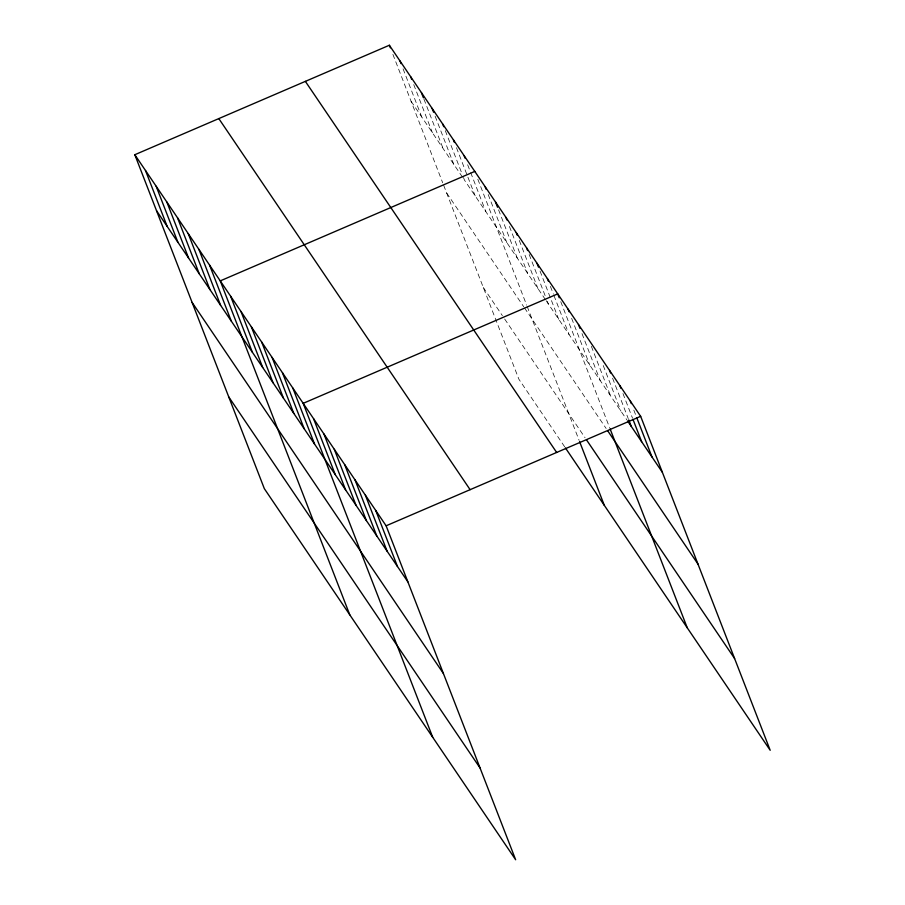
<?xml version="1.0" encoding="UTF-8"?>
<svg xmlns="http://www.w3.org/2000/svg" width="905" height="905" viewBox="0 0 905 905"><rect width="100%" height="100%" fill="white"/><g stroke="black" fill="none" stroke-linecap="round" stroke-linejoin="round"><path stroke-width="0.68" stroke-dasharray="4.53 3.39" d="M411.074 101.236L462.953 177.844M545.387 299.566L464.469 180.095L462.964 176.192M546.122 300.664L626.837 419.841M446.651 192.969L523.701 306.738M524.47 307.87L606.135 428.472M483.304 287.473L502.377 315.641M504.673 319.013L585.037 437.692M564.663 446.787L518.882 379.206L443.19 184.054M633.828 410.135L636.351 416.651M622.957 393.528L632.55 418.268M612.595 378.222L628.251 418.585M603.239 365.518L620.909 411.096M591.35 346.31L610.547 395.79M581.994 333.606L600.173 380.473M571.632 318.3L589.811 365.168M560.761 301.682L609.585 427.579M550.387 286.376L553.419 294.193M553.928 295.494L569.075 334.556M540.025 271.07L558.713 319.25M529.154 254.463L545.319 296.127M547.333 301.342L548.351 303.944M519.289 240.459L537.977 288.638M509.436 226.454L527.615 273.333M498.565 209.847L517.253 258.027M488.191 194.541L506.879 242.71M477.829 179.235L526.653 305.121M527.151 306.399L579.132 440.396M467.647 164.767L470.181 171.271M470.679 172.572L485.838 211.634M456.471 147.685L475.159 195.865M445.283 130.614L462.455 174.891M435.101 116.145L453.79 164.325M423.925 99.075L443.111 148.556M413.743 84.606L432.432 132.786M403.064 68.837L421.753 117.005M392.894 54.368L442.692 182.776"/><path stroke-width="1.36" d="M134.811 154.721L386.118 525.794L515.646 859.75L264.339 488.666L134.811 154.721L389.354 45.25L640.661 416.334L770.189 750.279L565.421 447.918M474.797 171.418L220.254 280.889L349.783 614.834M386.118 525.794L640.661 416.334M627.572 420.938L662.381 472.32M607.617 430.656L697.959 564.053M586.519 439.887L734.611 658.557M305.358 81.371L556.654 452.455M218.806 118.589L470.114 489.673M156.531 210.707L407.827 581.791M192.109 302.428L443.405 673.512M228.761 396.944L480.069 768.017M630.287 401.028L631.305 403.63M636.86 417.952L652.007 457.014M619.925 385.722L620.932 388.324M633.059 419.569L641.645 441.708M609.563 370.405L610.57 373.018M628.749 419.886L631.271 426.402M578.465 324.488L579.981 328.391M568.091 309.182L569.109 311.784M559.245 297.779L557.729 293.876L303.186 403.336L432.714 737.292M610.083 428.857L687.257 627.832M547.367 278.57L548.373 281.172M536.993 263.264L538.509 267.167M526.631 247.959L527.638 250.561M516.269 232.642L517.275 235.255M505.895 217.336L506.902 219.949M495.533 202.03L497.546 207.245M485.159 186.724L486.177 189.326M579.619 441.674L604.325 505.375M464.118 155.649L465.125 158.251M453.439 139.879L454.446 142.481M442.76 124.109L443.767 126.711M432.081 108.329L433.597 112.243M421.391 92.559L423.416 97.774M410.712 76.789L411.73 79.391M400.033 61.02L401.051 63.622M389.354 45.25L390.36 47.852M375.745 510.488L397.465 566.485M365.382 495.182L387.102 551.168M355.02 479.876L376.729 535.862M344.647 464.57L366.367 520.556M334.284 449.265L356.004 505.25M323.911 433.959L345.631 489.944M313.549 418.653L335.269 474.639M292.813 388.03L314.533 444.027M282.451 372.724L304.171 428.721M272.088 357.418L293.797 413.404M261.715 342.113L283.435 398.098M251.352 326.807L273.072 382.792M240.99 311.501L262.699 367.487M230.617 296.195L252.337 352.181M209.575 265.108L231.295 321.105M198.896 249.339L220.605 305.336M188.217 233.569L209.926 289.566M177.527 217.8L199.247 273.785M166.848 202.03L188.568 258.016M156.169 186.26L177.889 242.246M145.49 170.491L167.21 226.476"/></g></svg>
